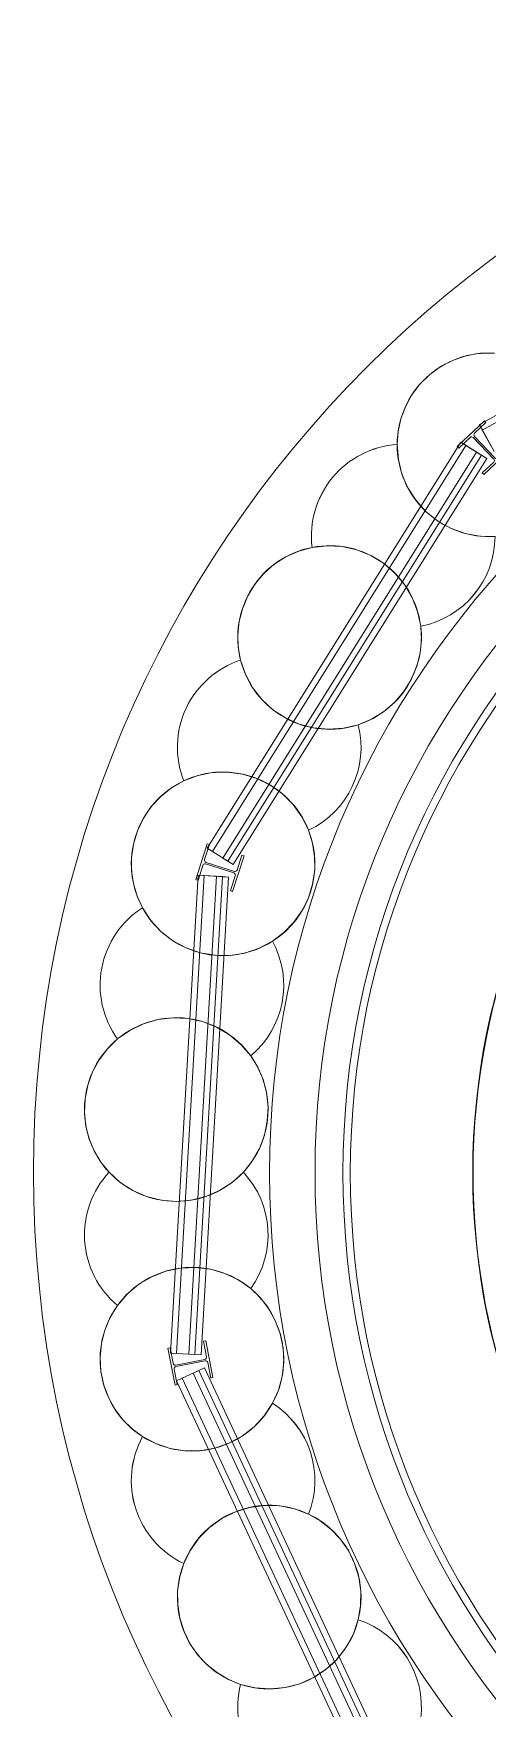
# Model space of a CAD drawing. Header units: metres. Extents: x 1753726 to 1755216, y 5920592 to 5921703.
# Drawn here: x 1754037.98 to 1754039.83, y 5920912.97 to 5920919.81 of the extents above; entities that cross this region are included whole.
import ezdxf

# ---------------------------------------------------------------- set-up
doc = ezdxf.new("R2010")
doc.units = ezdxf.units.M
for name, color, linetype, lineweight in [('A-FLOR-____-OTLN', 9, 'Continuous', 9), ('A-WALL-____-OTLN', 2, 'Continuous', 9), ('S-BEAM-____-OTLN', 7, 'Continuous', 9), ('S-FNDN-____-OTLN', 7, 'Continuous', 9)]:
    doc.layers.add(name, color=color, linetype=linetype, lineweight=lineweight)

# ---------------------------------------------------------------- blocks, each defined once
blk = doc.blocks.new('Arup_Beam_Steel I Section_UC_AU1 - 150UC30-4479572-X-ARUP-GL-HERNE_BAY_ALIGNMENT')
at = {"layer": 'S-BEAM-____-OTLN'}
for p, q in [((1754038.5351, 5920914.4453), (1754038.5259, 5920914.4434)), ((1754038.5259, 5920914.4434), (1754038.5351, 5920914.4453)), ((1754038.5259, 5920914.4434), (1754038.5552, 5920914.2933)), ((1754038.5552, 5920914.2933), (1754038.5259, 5920914.4434)), ((1754038.5475, 5920914.3821), (1754038.5351, 5920914.4453)), ((1754038.5351, 5920914.4453), (1754038.5475, 5920914.3821)), ((1754038.681, 5920914.4738), (1754038.6717, 5920914.472)), ((1754038.6717, 5920914.472), (1754038.681, 5920914.4738)), ((1754038.6717, 5920914.472), (1754038.6841, 5920914.4088)), ((1754038.6841, 5920914.4088), (1754038.6717, 5920914.472)), ((1754038.7103, 5920914.3236), (1754038.681, 5920914.4738)), ((1754038.681, 5920914.4738), (1754038.7103, 5920914.3236)), ((1754038.5645, 5920914.2951), (1754038.5521, 5920914.3582)), ((1754038.5521, 5920914.3582), (1754038.5645, 5920914.2951)), ((1754038.677, 5920914.3984), (1754038.5579, 5920914.3751)), ((1754038.5579, 5920914.3751), (1754038.677, 5920914.3984)), ((1754038.5592, 5920914.3686), (1754038.6783, 5920914.3919)), ((1754038.6783, 5920914.3919), (1754038.5592, 5920914.3686)), ((1754038.6887, 5920914.3849), (1754038.7011, 5920914.3218)), ((1754038.7011, 5920914.3218), (1754038.6887, 5920914.3849)), ((1754038.5552, 5920914.2933), (1754038.5645, 5920914.2951)), ((1754038.5645, 5920914.2951), (1754038.5552, 5920914.2933)), ((1754038.7011, 5920914.3218), (1754038.7103, 5920914.3236)), ((1754038.7103, 5920914.3236), (1754038.7011, 5920914.3218))]:
    blk.add_line(p, q, dxfattribs=at)
for centre, major_axis, start_param, end_param in [((1754038.5562, 5920914.3839), (-0.00851, 0.0026), 0.489197, 2.059993), ((1754038.5562, 5920914.3839), (-0.00851, 0.0026), 0.489197, 2.059993), ((1754038.5609, 5920914.3599), (-0.00882, 0.0012), 5.04071, 6.611507), ((1754038.5609, 5920914.3599), (-0.00882, 0.0012), 5.04071, 6.611507), ((1754038.6753, 5920914.4071), (-0.00851, 0.0026), 2.059993, 3.630789), ((1754038.6753, 5920914.4071), (-0.00851, 0.0026), 2.059993, 3.630789), ((1754038.68, 5920914.3832), (-0.00086, 0.00886), 4.808887, 6.379683), ((1754038.68, 5920914.3832), (-0.00086, 0.00886), 4.808887, 6.379683)]:
    blk.add_ellipse(centre, major_axis=major_axis, ratio=1, start_param=start_param, end_param=end_param, dxfattribs=at)
blk = doc.blocks.new('Arup_Beam_Steel I Section_UC_AU1 - 150UC30-4479573-X-ARUP-GL-HERNE_BAY_ALIGNMENT')
at = {"layer": 'S-BEAM-____-OTLN'}
for p, q in [((1754038.6867, 5920916.503), (1754038.6401, 5920916.3573)), ((1754038.6401, 5920916.3573), (1754038.6867, 5920916.503)), ((1754038.6761, 5920916.4389), (1754038.6956, 5920916.5002)), ((1754038.6956, 5920916.5002), (1754038.6761, 5920916.4389)), ((1754038.6956, 5920916.5002), (1754038.6867, 5920916.503)), ((1754038.6867, 5920916.503), (1754038.6956, 5920916.5002)), ((1754038.6491, 5920916.3544), (1754038.6686, 5920916.4157)), ((1754038.6686, 5920916.4157), (1754038.6491, 5920916.3544)), ((1754038.6798, 5920916.4215), (1754038.7955, 5920916.3845)), ((1754038.7955, 5920916.3845), (1754038.6798, 5920916.4215)), ((1754038.7975, 5920916.3908), (1754038.6818, 5920916.4277)), ((1754038.6818, 5920916.4277), (1754038.7975, 5920916.3908)), ((1754038.7906, 5920916.3092), (1754038.8372, 5920916.455)), ((1754038.8372, 5920916.455), (1754038.7906, 5920916.3092)), ((1754038.8282, 5920916.4578), (1754038.8087, 5920916.3966)), ((1754038.8087, 5920916.3966), (1754038.8282, 5920916.4578)), ((1754038.8372, 5920916.455), (1754038.8282, 5920916.4578)), ((1754038.8282, 5920916.4578), (1754038.8372, 5920916.455)), ((1754038.6401, 5920916.3573), (1754038.6491, 5920916.3544)), ((1754038.6491, 5920916.3544), (1754038.6401, 5920916.3573)), ((1754038.8012, 5920916.3733), (1754038.7817, 5920916.3121)), ((1754038.7817, 5920916.3121), (1754038.8012, 5920916.3733)), ((1754038.7817, 5920916.3121), (1754038.7906, 5920916.3092)), ((1754038.7906, 5920916.3092), (1754038.7817, 5920916.3121))]:
    blk.add_line(p, q, dxfattribs=at)
for centre, major_axis, start_param, end_param in [((1754038.6771, 5920916.413), (-0.00271, 0.00848), 5.664958, 7.235754), ((1754038.6771, 5920916.413), (-0.00271, 0.00848), 5.664958, 7.235754), ((1754038.6845, 5920916.4362), (0.00137, 0.00879), 1.416217, 2.987013), ((1754038.6845, 5920916.4362), (0.00137, 0.00879), 1.416217, 2.987013), ((1754038.8002, 5920916.3993), (0.00137, 0.00879), 2.987013, 4.557809), ((1754038.8002, 5920916.3993), (0.00137, 0.00879), 2.987013, 4.557809), ((1754038.7928, 5920916.376), (-0.00609, 0.00649), 3.649922, 5.220718), ((1754038.7928, 5920916.376), (-0.00609, 0.00649), 3.649922, 5.220718)]:
    blk.add_ellipse(centre, major_axis=major_axis, ratio=1, start_param=start_param, end_param=end_param, dxfattribs=at)
blk = doc.blocks.new('Arup_Beam_Steel I Section_UC_AU1 - 150UC30-4479574-X-ARUP-GL-HERNE_BAY_ALIGNMENT')
at = {"layer": 'S-BEAM-____-OTLN'}
for p, q in [((1754039.8189, 5920918.231), (1754039.708, 5920918.1256)), ((1754039.708, 5920918.1256), (1754039.8189, 5920918.231)), ((1754039.7788, 5920918.1799), (1754039.8254, 5920918.2242)), ((1754039.8254, 5920918.2242), (1754039.7788, 5920918.1799)), ((1754039.8254, 5920918.2242), (1754039.8189, 5920918.231)), ((1754039.8189, 5920918.231), (1754039.8254, 5920918.2242)), ((1754039.708, 5920918.1256), (1754039.7144, 5920918.1188)), ((1754039.7144, 5920918.1188), (1754039.708, 5920918.1256)), ((1754039.7144, 5920918.1188), (1754039.7611, 5920918.1631)), ((1754039.7611, 5920918.1631), (1754039.7144, 5920918.1188)), ((1754039.7736, 5920918.1628), (1754039.8572, 5920918.0747)), ((1754039.8572, 5920918.0747), (1754039.7736, 5920918.1628)), ((1754039.862, 5920918.0793), (1754039.7784, 5920918.1673)), ((1754039.7784, 5920918.1673), (1754039.862, 5920918.0793)), ((1754039.8167, 5920918.0111), (1754039.9277, 5920918.1164)), ((1754039.9277, 5920918.1164), (1754039.8167, 5920918.0111)), ((1754039.9212, 5920918.1232), (1754039.8746, 5920918.0789)), ((1754039.8746, 5920918.0789), (1754039.9212, 5920918.1232)), ((1754039.9277, 5920918.1164), (1754039.9212, 5920918.1232)), ((1754039.9212, 5920918.1232), (1754039.9277, 5920918.1164)), ((1754039.8569, 5920918.0621), (1754039.8103, 5920918.0179)), ((1754039.8103, 5920918.0179), (1754039.8569, 5920918.0621)), ((1754039.8103, 5920918.0179), (1754039.8167, 5920918.0111)), ((1754039.8167, 5920918.0111), (1754039.8103, 5920918.0179))]:
    blk.add_line(p, q, dxfattribs=at)
for centre, start_param, end_param in [((1754039.7849, 5920918.1734), 1.165139, 2.735935), ((1754039.7849, 5920918.1734), 1.165139, 2.735935), ((1754039.7672, 5920918.1566), 5.877528, 7.448324), ((1754039.7672, 5920918.1566), 5.877528, 7.448324), ((1754039.8508, 5920918.0686), 4.306732, 5.877528), ((1754039.8508, 5920918.0686), 4.306732, 5.877528), ((1754039.8685, 5920918.0854), 2.735935, 4.306732), ((1754039.8685, 5920918.0854), 2.735935, 4.306732)]:
    blk.add_ellipse(centre, major_axis=(0.00351, 0.00818), ratio=1, start_param=start_param, end_param=end_param, dxfattribs=at)
blk = doc.blocks.new('308492-ARUP-STTW-MOD-0300_rvt-1-X-ARUP-GL-HERNE_BAY_ALIGNMENT')
at = {"layer": 'A-WALL-____-OTLN'}
for p, q in [((1754041.5169, 5920919.1679), (1754039.7983, 5920918.2152)), ((1754039.7983, 5920918.2152), (1754041.5169, 5920919.1679)), ((1754041.529, 5920919.146), (1754039.8104, 5920918.1933)), ((1754039.8589, 5920918.1059), (1754039.7983, 5920918.2152)), ((1754039.8104, 5920918.1933), (1754039.7983, 5920918.2152)), ((1754039.8104, 5920918.1933), (1754039.8467, 5920918.1277)), ((1754039.7225, 5920918.1432), (1754038.6865, 5920916.4853)), ((1754038.6865, 5920916.4853), (1754039.7225, 5920918.1432)), ((1754039.7437, 5920918.13), (1754038.7077, 5920916.4721)), ((1754039.7225, 5920918.1432), (1754039.8285, 5920918.077)), ((1754039.7225, 5920918.1432), (1754039.7437, 5920918.13)), ((1754039.7437, 5920918.13), (1754039.8073, 5920918.0902)), ((1754038.7501, 5920916.4456), (1754039.7861, 5920918.1035)), ((1754039.7861, 5920918.1035), (1754038.7501, 5920916.4456)), ((1754038.7713, 5920916.4323), (1754039.8073, 5920918.0902)), ((1754038.7925, 5920916.4191), (1754039.8285, 5920918.077)), ((1754039.8285, 5920918.077), (1754038.7925, 5920916.4191)), ((1754038.7925, 5920916.4191), (1754039.8285, 5920918.077)), ((1754039.8285, 5920918.077), (1754038.7925, 5920916.4191)), ((1754039.7861, 5920918.1035), (1754039.8285, 5920918.077)), ((1754039.7861, 5920918.1035), (1754039.8285, 5920918.077)), ((1754039.8073, 5920918.0902), (1754039.8285, 5920918.077)), ((1754038.7925, 5920916.4191), (1754038.6865, 5920916.4853)), ((1754038.7077, 5920916.4721), (1754038.6865, 5920916.4853)), ((1754038.7077, 5920916.4721), (1754038.7713, 5920916.4323)), ((1754038.7925, 5920916.4191), (1754038.7501, 5920916.4456)), ((1754038.7501, 5920916.4456), (1754038.7925, 5920916.4191)), ((1754038.7925, 5920916.4191), (1754038.7713, 5920916.4323)), ((1754038.6494, 5920916.3752), (1754038.5367, 5920914.4235)), ((1754038.5367, 5920914.4235), (1754038.6494, 5920916.3752)), ((1754038.6743, 5920916.3738), (1754038.5616, 5920914.422)), ((1754038.6115, 5920914.4192), (1754038.7243, 5920916.3709)), ((1754038.7243, 5920916.3709), (1754038.6115, 5920914.4192)), ((1754038.6365, 5920914.4177), (1754038.7492, 5920916.3695)), ((1754038.6494, 5920916.3752), (1754038.7742, 5920916.368)), ((1754038.6494, 5920916.3752), (1754038.6743, 5920916.3738)), ((1754038.6615, 5920914.4163), (1754038.7742, 5920916.368)), ((1754038.7742, 5920916.368), (1754038.6615, 5920914.4163)), ((1754038.6615, 5920914.4163), (1754038.7742, 5920916.368)), ((1754038.7742, 5920916.368), (1754038.6615, 5920914.4163)), ((1754038.6743, 5920916.3738), (1754038.7492, 5920916.3695)), ((1754038.7243, 5920916.3709), (1754038.7742, 5920916.368)), ((1754038.7243, 5920916.3709), (1754038.7742, 5920916.368)), ((1754038.7492, 5920916.3695), (1754038.7742, 5920916.368)), ((1754038.6615, 5920914.4163), (1754038.5367, 5920914.4235)), ((1754038.5616, 5920914.422), (1754038.5367, 5920914.4235)), ((1754038.5616, 5920914.422), (1754038.6365, 5920914.4177)), ((1754038.6615, 5920914.4163), (1754038.6115, 5920914.4192)), ((1754038.6115, 5920914.4192), (1754038.6615, 5920914.4163)), ((1754038.6615, 5920914.4163), (1754038.6365, 5920914.4177)), ((1754038.5617, 5920914.3107), (1754038.675, 5920914.3636)), ((1754038.5844, 5920914.3213), (1754038.6523, 5920914.353)), ((1754038.6297, 5920914.3425), (1754038.675, 5920914.3636)), ((1754038.6297, 5920914.3425), (1754038.675, 5920914.3636)), ((1754038.6523, 5920914.353), (1754038.675, 5920914.3636)), ((1754039.481, 5920912.5768), (1754038.6523, 5920914.353)), ((1754039.5037, 5920912.5874), (1754038.675, 5920914.3636)), ((1754038.675, 5920914.3636), (1754039.5037, 5920912.5874)), ((1754039.5037, 5920912.5874), (1754038.675, 5920914.3636)), ((1754038.675, 5920914.3636), (1754039.5037, 5920912.5874)), ((1754038.5617, 5920914.3107), (1754038.5844, 5920914.3213)), ((1754038.5617, 5920914.3107), (1754039.3904, 5920912.5345)), ((1754039.3904, 5920912.5345), (1754038.5617, 5920914.3107)), ((1754038.5844, 5920914.3213), (1754039.413, 5920912.5451)), ((1754039.4583, 5920912.5662), (1754038.6297, 5920914.3425)), ((1754038.6297, 5920914.3425), (1754039.4583, 5920912.5662))]:
    blk.add_line(p, q, dxfattribs=at)
at = {"layer": 'S-BEAM-____-OTLN'}
for radius, start, end in [(3.68, 0, 180), (3.68, 0, 180), (3.68, 0, 180), (3.68, 0, 180), (3.38, 0, 180), (3.38, 0, 180), (3.38, 0, 180), (3.38, 0, 180), (3.68, 180, 0), (3.68, 180, 0), (3.68, 180, 0), (3.68, 180, 0), (3.38, 180, 0), (3.38, 180, 0), (3.38, 180, 0), (3.38, 180, 0)]:
    blk.add_arc((1754042.6212, 5920915.1598), radius, start, end, dxfattribs=at)
at = {"layer": 'S-FNDN-____-OTLN', "flags": 128}
for points in [[(1754039.5217, 5920918.3351), (1754039.5558, 5920918.3805), (1754039.5964, 5920918.4202), (1754039.6426, 5920918.4534), (1754039.6932, 5920918.4792), (1754039.7472, 5920918.497), (1754039.8032, 5920918.5065), (1754039.86, 5920918.5074)], [(1754039.86, 5920918.5074), (1754039.8032, 5920918.5065), (1754039.7472, 5920918.497), (1754039.6932, 5920918.4792), (1754039.6426, 5920918.4534), (1754039.5964, 5920918.4202), (1754039.5558, 5920918.3805), (1754039.5217, 5920918.3351)], [(1754039.4626, 5920918.1343), (1754039.4665, 5920918.1871), (1754039.4778, 5920918.2388), (1754039.4963, 5920918.2885), (1754039.5217, 5920918.3351)], [(1754039.5217, 5920918.3351), (1754039.4963, 5920918.2885), (1754039.4778, 5920918.2388), (1754039.4665, 5920918.1871), (1754039.4626, 5920918.1343)], [(1754039.8623, 5920917.7589), (1754039.8009, 5920917.7599), (1754039.7405, 5920917.7709), (1754039.6827, 5920917.7916), (1754039.629, 5920917.8215), (1754039.5809, 5920917.8597), (1754039.5397, 5920917.9053), (1754039.5065, 5920917.957), (1754039.4822, 5920918.0134), (1754039.4675, 5920918.073), (1754039.4626, 5920918.1343)], [(1754039.4626, 5920918.1343), (1754039.4675, 5920918.073), (1754039.4822, 5920918.0134), (1754039.5065, 5920917.957), (1754039.5397, 5920917.9053), (1754039.5809, 5920917.8597), (1754039.629, 5920917.8215), (1754039.6827, 5920917.7916), (1754039.7405, 5920917.7709), (1754039.8009, 5920917.7599), (1754039.8623, 5920917.7589)], [(1754038.8302, 5920917.4631), (1754038.852, 5920917.5156), (1754038.8815, 5920917.5642), (1754038.918, 5920917.6078), (1754038.9606, 5920917.6453), (1754039.0084, 5920917.676), (1754039.0603, 5920917.6992), (1754039.1151, 5920917.7142)], [(1754039.1151, 5920917.7142), (1754039.0603, 5920917.6992), (1754039.0084, 5920917.676), (1754038.9606, 5920917.6453), (1754038.918, 5920917.6078), (1754038.8815, 5920917.5642), (1754038.852, 5920917.5156), (1754038.8302, 5920917.4631)], [(1754039.1151, 5920917.7142), (1754039.1762, 5920917.7209), (1754039.2375, 5920917.7175), (1754039.2975, 5920917.7042), (1754039.3545, 5920917.6813), (1754039.4069, 5920917.6494), (1754039.4535, 5920917.6093), (1754039.4929, 5920917.5622), (1754039.5241, 5920917.5093), (1754039.5462, 5920917.452), (1754039.5587, 5920917.3919)], [(1754039.5587, 5920917.3919), (1754039.5462, 5920917.452), (1754039.5241, 5920917.5093), (1754039.4929, 5920917.5622), (1754039.4535, 5920917.6093), (1754039.4069, 5920917.6494), (1754039.3545, 5920917.6813), (1754039.2975, 5920917.7042), (1754039.2375, 5920917.7175), (1754039.1762, 5920917.7209), (1754039.1151, 5920917.7142)], [(1754038.823, 5920917.2539), (1754038.8136, 5920917.306), (1754038.8117, 5920917.359), (1754038.8173, 5920917.4117), (1754038.8302, 5920917.4631)], [(1754038.8302, 5920917.4631), (1754038.8173, 5920917.4117), (1754038.8117, 5920917.359), (1754038.8136, 5920917.306), (1754038.823, 5920917.2539)], [(1754039.5587, 5920917.3919), (1754039.5614, 5920917.337), (1754039.5561, 5920917.2823), (1754039.5428, 5920917.229)], [(1754039.5428, 5920917.229), (1754039.5561, 5920917.2823), (1754039.5614, 5920917.337), (1754039.5587, 5920917.3919)], [(1754039.3035, 5920916.9898), (1754039.2438, 5920916.9754), (1754039.1825, 5920916.9711), (1754039.1213, 5920916.9767), (1754039.0619, 5920916.9923), (1754039.0059, 5920917.0174), (1754038.9546, 5920917.0513), (1754038.9096, 5920917.0931), (1754038.8721, 5920917.1417), (1754038.8429, 5920917.1958), (1754038.823, 5920917.2539)], [(1754038.823, 5920917.2539), (1754038.8429, 5920917.1958), (1754038.8721, 5920917.1417), (1754038.9096, 5920917.0931), (1754038.9546, 5920917.0513), (1754039.0059, 5920917.0174), (1754039.0619, 5920916.9923), (1754039.1213, 5920916.9767), (1754039.1825, 5920916.9711), (1754039.2438, 5920916.9754), (1754039.3035, 5920916.9898)], [(1754039.5428, 5920917.229), (1754039.5202, 5920917.175), (1754039.4896, 5920917.1252), (1754039.4516, 5920917.0808), (1754039.4072, 5920917.0428), (1754039.3574, 5920917.0122), (1754039.3035, 5920916.9898)], [(1754039.3035, 5920916.9898), (1754039.3574, 5920917.0122), (1754039.4072, 5920917.0428), (1754039.4516, 5920917.0808), (1754039.4896, 5920917.1252), (1754039.5202, 5920917.175), (1754039.5428, 5920917.229)], [(1754038.3774, 5920916.4466), (1754038.3855, 5920916.5028), (1754038.4019, 5920916.5572), (1754038.4264, 5920916.6085), (1754038.4583, 5920916.6555), (1754038.497, 5920916.6971), (1754038.5415, 5920916.7324), (1754038.5909, 5920916.7606)], [(1754038.5909, 5920916.7606), (1754038.5415, 5920916.7324), (1754038.497, 5920916.6971), (1754038.4583, 5920916.6555), (1754038.4264, 5920916.6085), (1754038.4019, 5920916.5572), (1754038.3855, 5920916.5028), (1754038.3774, 5920916.4466)], [(1754038.5909, 5920916.7606), (1754038.6484, 5920916.7823), (1754038.7086, 5920916.7943), (1754038.77, 5920916.7963), (1754038.8309, 5920916.7883), (1754038.8897, 5920916.7704), (1754038.9447, 5920916.7432), (1754038.9946, 5920916.7074), (1754039.038, 5920916.6639), (1754039.0736, 5920916.6139), (1754039.1007, 5920916.5588)], [(1754039.1007, 5920916.5588), (1754039.0736, 5920916.6139), (1754039.038, 5920916.6639), (1754038.9946, 5920916.7074), (1754038.9447, 5920916.7432), (1754038.8897, 5920916.7704), (1754038.8309, 5920916.7883), (1754038.77, 5920916.7963), (1754038.7086, 5920916.7943), (1754038.6484, 5920916.7823), (1754038.5909, 5920916.7606)], [(1754039.1007, 5920916.5588), (1754039.1169, 5920916.5063), (1754039.1254, 5920916.452), (1754039.1258, 5920916.397)], [(1754039.1258, 5920916.397), (1754039.1254, 5920916.452), (1754039.1169, 5920916.5063), (1754039.1007, 5920916.5588)], [(1754038.4224, 5920916.2422), (1754038.4004, 5920916.2903), (1754038.3854, 5920916.3411), (1754038.3777, 5920916.3935), (1754038.3774, 5920916.4466)], [(1754038.3774, 5920916.4466), (1754038.3777, 5920916.3935), (1754038.3854, 5920916.3411), (1754038.4004, 5920916.2903), (1754038.4224, 5920916.2422)], [(1754039.1258, 5920916.397), (1754039.1174, 5920916.3391), (1754039.1001, 5920916.2833), (1754039.0743, 5920916.2308), (1754039.0407, 5920916.183), (1754039.0001, 5920916.141), (1754038.9535, 5920916.1058)], [(1754038.9535, 5920916.1058), (1754039.0001, 5920916.141), (1754039.0407, 5920916.183), (1754039.0743, 5920916.2308), (1754039.1001, 5920916.2833), (1754039.1174, 5920916.3391), (1754039.1258, 5920916.397)], [(1754038.9535, 5920916.1058), (1754038.8992, 5920916.0771), (1754038.841, 5920916.0576), (1754038.7803, 5920916.0479), (1754038.7189, 5920916.0482), (1754038.6583, 5920916.0586), (1754038.6003, 5920916.0787), (1754038.5463, 5920916.108), (1754038.4978, 5920916.1457), (1754038.4562, 5920916.1908), (1754038.4224, 5920916.2422)], [(1754038.4224, 5920916.2422), (1754038.4562, 5920916.1908), (1754038.4978, 5920916.1457), (1754038.5463, 5920916.108), (1754038.6003, 5920916.0787), (1754038.6583, 5920916.0586), (1754038.7189, 5920916.0482), (1754038.7803, 5920916.0479), (1754038.841, 5920916.0576), (1754038.8992, 5920916.0771), (1754038.9535, 5920916.1058)], [(1754038.3203, 5920915.7066), (1754038.3705, 5920915.7419), (1754038.4259, 5920915.7685), (1754038.4849, 5920915.7858), (1754038.5458, 5920915.7931), (1754038.6072, 5920915.7904), (1754038.6673, 5920915.7778), (1754038.7245, 5920915.7555), (1754038.7773, 5920915.7241), (1754038.8243, 5920915.6846), (1754038.8642, 5920915.6379)], [(1754038.8642, 5920915.6379), (1754038.8243, 5920915.6846), (1754038.7773, 5920915.7241), (1754038.7245, 5920915.7555), (1754038.6673, 5920915.7778), (1754038.6072, 5920915.7904), (1754038.5458, 5920915.7931), (1754038.4849, 5920915.7858), (1754038.4259, 5920915.7685), (1754038.3705, 5920915.7419), (1754038.3203, 5920915.7066)], [(1754038.1916, 5920915.3494), (1754038.1854, 5920915.4059), (1754038.1878, 5920915.4626), (1754038.1988, 5920915.5184), (1754038.218, 5920915.5718), (1754038.2451, 5920915.6218), (1754038.2795, 5920915.667), (1754038.3203, 5920915.7066)], [(1754038.3203, 5920915.7066), (1754038.2795, 5920915.667), (1754038.2451, 5920915.6218), (1754038.218, 5920915.5718), (1754038.1988, 5920915.5184), (1754038.1878, 5920915.4626), (1754038.1854, 5920915.4059), (1754038.1916, 5920915.3494)], [(1754038.8642, 5920915.6379), (1754038.893, 5920915.5911), (1754038.9147, 5920915.5406), (1754038.9288, 5920915.4875)], [(1754038.9288, 5920915.4875), (1754038.9147, 5920915.5406), (1754038.893, 5920915.5911), (1754038.8642, 5920915.6379)], [(1754038.9288, 5920915.4875), (1754038.935, 5920915.4293), (1754038.9322, 5920915.3709), (1754038.9203, 5920915.3137), (1754038.8996, 5920915.259), (1754038.8708, 5920915.2082), (1754038.8343, 5920915.1626)], [(1754038.8343, 5920915.1626), (1754038.8708, 5920915.2082), (1754038.8996, 5920915.259), (1754038.9203, 5920915.3137), (1754038.9322, 5920915.3709), (1754038.935, 5920915.4293), (1754038.9288, 5920915.4875)], [(1754038.286, 5920915.1626), (1754038.2527, 5920915.2037), (1754038.2255, 5920915.2492), (1754038.205, 5920915.2981), (1754038.1916, 5920915.3494)], [(1754038.1916, 5920915.3494), (1754038.205, 5920915.2981), (1754038.2255, 5920915.2492), (1754038.2527, 5920915.2037), (1754038.286, 5920915.1626)], [(1754038.8343, 5920915.1626), (1754038.7889, 5920915.1212), (1754038.7373, 5920915.0879), (1754038.681, 5920915.0634), (1754038.6214, 5920915.0484), (1754038.5602, 5920915.0434), (1754038.499, 5920915.0484), (1754038.4394, 5920915.0634), (1754038.3831, 5920915.0879), (1754038.3315, 5920915.1212), (1754038.286, 5920915.1626)], [(1754038.286, 5920915.1626), (1754038.3315, 5920915.1212), (1754038.3831, 5920915.0879), (1754038.4394, 5920915.0634), (1754038.499, 5920915.0484), (1754038.5602, 5920915.0434), (1754038.6214, 5920915.0484), (1754038.681, 5920915.0634), (1754038.7373, 5920915.0879), (1754038.7889, 5920915.1212), (1754038.8343, 5920915.1626)], [(1754038.3203, 5920914.6184), (1754038.3602, 5920914.6651), (1754038.4072, 5920914.7047), (1754038.46, 5920914.736), (1754038.5172, 5920914.7583), (1754038.5773, 5920914.771), (1754038.6387, 5920914.7737), (1754038.6997, 5920914.7663), (1754038.7586, 5920914.7491), (1754038.814, 5920914.7225), (1754038.8642, 5920914.6872)], [(1754038.8642, 5920914.6872), (1754038.814, 5920914.7225), (1754038.7586, 5920914.7491), (1754038.6997, 5920914.7663), (1754038.6387, 5920914.7737), (1754038.5773, 5920914.771), (1754038.5172, 5920914.7583), (1754038.46, 5920914.736), (1754038.4072, 5920914.7047), (1754038.3602, 5920914.6651), (1754038.3203, 5920914.6184)], [(1754038.8642, 5920914.6872), (1754038.9038, 5920914.649), (1754038.9373, 5920914.6055), (1754038.9642, 5920914.5575)], [(1754038.9642, 5920914.5575), (1754038.9373, 5920914.6055), (1754038.9038, 5920914.649), (1754038.8642, 5920914.6872)], [(1754038.2845, 5920914.2404), (1754038.2644, 5920914.2936), (1754038.2526, 5920914.3492), (1754038.2494, 5920914.4059), (1754038.2547, 5920914.4625), (1754038.2686, 5920914.5176), (1754038.2906, 5920914.57), (1754038.3203, 5920914.6184)], [(1754038.3203, 5920914.6184), (1754038.2906, 5920914.57), (1754038.2686, 5920914.5176), (1754038.2547, 5920914.4625), (1754038.2494, 5920914.4059), (1754038.2526, 5920914.3492), (1754038.2644, 5920914.2936), (1754038.2845, 5920914.2404)], [(1754038.9642, 5920914.5575), (1754038.9847, 5920914.5028), (1754038.9964, 5920914.4455), (1754038.9991, 5920914.3871), (1754038.9927, 5920914.329), (1754038.9774, 5920914.2726), (1754038.9535, 5920914.2193)], [(1754038.9535, 5920914.2193), (1754038.9774, 5920914.2726), (1754038.9927, 5920914.329), (1754038.9991, 5920914.3871), (1754038.9964, 5920914.4455), (1754038.9847, 5920914.5028), (1754038.9642, 5920914.5575)], [(1754038.4224, 5920914.083), (1754038.3799, 5920914.1146), (1754038.3423, 5920914.1519), (1754038.3102, 5920914.1941), (1754038.2845, 5920914.2404)], [(1754038.2845, 5920914.2404), (1754038.3102, 5920914.1941), (1754038.3423, 5920914.1519), (1754038.3799, 5920914.1146), (1754038.4224, 5920914.083)], [(1754038.9535, 5920914.2193), (1754038.9198, 5920914.168), (1754038.8781, 5920914.1229), (1754038.8296, 5920914.0851), (1754038.7756, 5920914.0558), (1754038.7176, 5920914.0357), (1754038.657, 5920914.0254), (1754038.5956, 5920914.0251), (1754038.535, 5920914.0348), (1754038.4767, 5920914.0542), (1754038.4224, 5920914.083)], [(1754038.4224, 5920914.083), (1754038.4767, 5920914.0542), (1754038.535, 5920914.0348), (1754038.5956, 5920914.0251), (1754038.657, 5920914.0254), (1754038.7176, 5920914.0357), (1754038.7756, 5920914.0558), (1754038.8296, 5920914.0851), (1754038.8781, 5920914.1229), (1754038.9198, 5920914.168), (1754038.9535, 5920914.2193)], [(1754038.5909, 5920913.5644), (1754038.6179, 5920913.6196), (1754038.6536, 5920913.6696), (1754038.697, 5920913.7131), (1754038.7469, 5920913.7489), (1754038.8019, 5920913.7762), (1754038.8607, 5920913.794), (1754038.9216, 5920913.802), (1754038.983, 5920913.8), (1754039.0432, 5920913.788), (1754039.1007, 5920913.7663)], [(1754039.1007, 5920913.7663), (1754039.0432, 5920913.788), (1754038.983, 5920913.8), (1754038.9216, 5920913.802), (1754038.8607, 5920913.794), (1754038.8019, 5920913.7762), (1754038.7469, 5920913.7489), (1754038.697, 5920913.7131), (1754038.6536, 5920913.6696), (1754038.6179, 5920913.6196), (1754038.5909, 5920913.5644)], [(1754039.1007, 5920913.7663), (1754039.1485, 5920913.7392), (1754039.1918, 5920913.7054), (1754039.2297, 5920913.6656)], [(1754039.2297, 5920913.6656), (1754039.1918, 5920913.7054), (1754039.1485, 5920913.7392), (1754039.1007, 5920913.7663)], [(1754039.2297, 5920913.6656), (1754039.2632, 5920913.6176), (1754039.2888, 5920913.5651), (1754039.306, 5920913.5092), (1754039.3142, 5920913.4514), (1754039.3134, 5920913.3929), (1754039.3035, 5920913.3354)], [(1754039.3035, 5920913.3354), (1754039.3134, 5920913.3929), (1754039.3142, 5920913.4514), (1754039.306, 5920913.5092), (1754039.2888, 5920913.5651), (1754039.2632, 5920913.6176), (1754039.2297, 5920913.6656)], [(1754038.6502, 5920913.1894), (1754038.6176, 5920913.2359), (1754038.5923, 5920913.2868), (1754038.5751, 5920913.341), (1754038.5662, 5920913.3971), (1754038.5659, 5920913.4539), (1754038.5742, 5920913.5101), (1754038.5909, 5920913.5644)], [(1754038.5909, 5920913.5644), (1754038.5742, 5920913.5101), (1754038.5659, 5920913.4539), (1754038.5662, 5920913.3971), (1754038.5751, 5920913.341), (1754038.5923, 5920913.2868), (1754038.6176, 5920913.2359), (1754038.6502, 5920913.1894)], [(1754039.3035, 5920913.3354), (1754039.2836, 5920913.2772), (1754039.2544, 5920913.2232), (1754039.2169, 5920913.1746), (1754039.1719, 5920913.1328), (1754039.1206, 5920913.0989), (1754039.0646, 5920913.0738), (1754039.0052, 5920913.0582), (1754038.944, 5920913.0525), (1754038.8827, 5920913.0569), (1754038.823, 5920913.0712)], [(1754038.823, 5920913.0712), (1754038.8827, 5920913.0569), (1754038.944, 5920913.0525), (1754039.0052, 5920913.0582), (1754039.0646, 5920913.0738), (1754039.1206, 5920913.0989), (1754039.1719, 5920913.1328), (1754039.2169, 5920913.1746), (1754039.2544, 5920913.2232), (1754039.2836, 5920913.2772), (1754039.3035, 5920913.3354)], [(1754038.823, 5920913.0712), (1754038.7739, 5920913.0912), (1754038.7282, 5920913.118), (1754038.6867, 5920913.1509), (1754038.6502, 5920913.1894)], [(1754038.6502, 5920913.1894), (1754038.6867, 5920913.1509), (1754038.7282, 5920913.118), (1754038.7739, 5920913.0912), (1754038.823, 5920913.0712)]]:
    blk.add_lwpolyline(points, dxfattribs=at)
at = {"layer": 'S-FNDN-____-OTLN'}
for centre, radius, start, end in [((1754042.6271, 5920915.1625), 4.65, 0, 180), ((1754042.6271, 5920915.1625), 4.65, 0, 180), ((1754042.6271, 5920915.1625), 3.5, 0, 180), ((1754042.6271, 5920915.1625), 3.5, 0, 180), ((1754039.8376, 5920918.1331), 0.375, 86.57451, 179.82549), ((1754039.8376, 5920918.1331), 0.375, 86.57451, 179.82549), ((1754039.4873, 5920917.76), 0.375, 93.77451, 187.02549), ((1754039.4873, 5920917.76), 0.375, 93.77451, 187.02549), ((1754039.8376, 5920918.1331), 0.375, 179.82549, 273.77451), ((1754039.1865, 5920917.346), 0.375, 100.97451, 194.22549), ((1754039.1865, 5920917.346), 0.375, 100.97451, 194.22549), ((1754039.1865, 5920917.346), 0.375, 7.02549, 100.97451), ((1754039.1865, 5920917.346), 0.375, 7.02549, 100.97451), ((1754039.4873, 5920917.76), 0.375, 280.97451, 359.82549), ((1754039.4873, 5920917.76), 0.375, 280.97451, 359.82549), ((1754039.1865, 5920917.346), 0.375, 288.17451, 7.02549), ((1754038.94, 5920916.8976), 0.375, 108.17451, 201.42549), ((1754038.94, 5920916.8976), 0.375, 108.17451, 201.42549), ((1754039.1865, 5920917.346), 0.375, 194.22549, 288.17451), ((1754039.1865, 5920917.346), 0.375, 194.22549, 288.17451), ((1754038.94, 5920916.8976), 0.375, 295.37451, 14.22549), ((1754038.94, 5920916.8976), 0.375, 295.37451, 14.22549), ((1754038.7516, 5920916.4218), 0.375, 115.37451, 208.62549), ((1754038.7516, 5920916.4218), 0.375, 115.37451, 208.62549), ((1754038.7516, 5920916.4218), 0.375, 21.42549, 115.37451), ((1754038.7516, 5920916.4218), 0.375, 302.57451, 21.42549), ((1754038.7516, 5920916.4218), 0.375, 302.57451, 21.42549), ((1754038.6243, 5920915.9261), 0.375, 122.57451, 215.82549), ((1754038.6243, 5920915.9261), 0.375, 122.57451, 215.82549), ((1754038.7516, 5920916.4218), 0.375, 208.62549, 302.57451), ((1754038.7516, 5920916.4218), 0.375, 208.62549, 302.57451), ((1754038.6243, 5920915.9261), 0.375, 309.77451, 28.62549), ((1754038.6243, 5920915.9261), 0.375, 309.77451, 28.62549), ((1754038.6243, 5920915.9261), 0.375, 309.77451, 28.62549), ((1754038.6243, 5920915.9261), 0.375, 309.77451, 28.62549), ((1754038.5602, 5920915.4184), 0.375, 35.82549, 129.77451), ((1754038.5602, 5920915.4184), 0.375, 129.77451, 223.02549), ((1754038.5602, 5920915.4184), 0.375, 316.97451, 35.82549), ((1754038.5602, 5920915.4184), 0.375, 316.97451, 35.82549), ((1754042.6271, 5920915.1625), 4.65, 180, 0), ((1754042.6271, 5920915.1625), 4.65, 180, 0), ((1754038.5602, 5920914.9067), 0.375, 136.97451, 230.22549), ((1754038.5602, 5920914.9067), 0.375, 136.97451, 230.22549), ((1754038.5602, 5920914.9067), 0.375, 136.97451, 230.22549), ((1754038.5602, 5920914.9067), 0.375, 136.97451, 230.22549), ((1754038.5602, 5920915.4184), 0.375, 223.02549, 316.97451), ((1754038.5602, 5920915.4184), 0.375, 223.02549, 316.97451), ((1754038.5602, 5920914.9067), 0.375, 324.17451, 43.02549), ((1754038.5602, 5920914.9067), 0.375, 324.17451, 43.02549), ((1754042.6271, 5920915.1625), 3.5, 180, 0), ((1754042.6271, 5920915.1625), 3.5, 180, 0), ((1754038.6243, 5920914.399), 0.375, 50.22549, 144.17451), ((1754038.6243, 5920914.399), 0.375, 144.17451, 237.42549), ((1754038.6243, 5920914.399), 0.375, 144.17451, 237.42549), ((1754038.94, 5920913.4275), 0.375, 251.82549, 345.77451), ((1754039.1865, 5920912.979), 0.375, 352.97451, 71.82549), ((1754039.1865, 5920912.979), 0.375, 352.97451, 71.82549), ((1754039.1865, 5920912.979), 0.375, 165.77451, 259.02549), ((1754039.1865, 5920912.979), 0.375, 165.77451, 259.02549)]:
    blk.add_arc(centre, radius, start, end, dxfattribs=at)
for centre, major_axis, start_param, end_param in [((1754039.4873, 5920917.76), (-0.1548, 0.3415), 5.923425, 7.550962), ((1754039.4873, 5920917.76), (-0.1548, 0.3415), 5.923425, 7.550962), ((1754039.8376, 5920918.1331), (0.0881, 0.3645), 1.805021, 3.444741), ((1754039.4873, 5920917.76), (0.3584, 0.1102), 4.605714, 5.981923), ((1754039.4873, 5920917.76), (0.3584, 0.1102), 4.605714, 5.981923), ((1754039.1865, 5920917.346), (0.2122, 0.3092), 4.060398, 5.436607), ((1754038.94, 5920916.8976), (-0.3098, 0.2113), 5.62802, 7.255556), ((1754038.94, 5920916.8976), (-0.3098, 0.2113), 5.62802, 7.255556), ((1754038.94, 5920916.8976), (0.2005, 0.3169), 4.148425, 5.524634), ((1754038.94, 5920916.8976), (0.2005, 0.3169), 4.148425, 5.524634), ((1754038.7516, 5920916.4218), (0.1, 0.3614), 5.356297, 6.996017), ((1754038.6243, 5920915.9261), (0.375, 0), 2.139329, 3.766865), ((1754038.6243, 5920915.9261), (0.375, 0), 2.139329, 3.766865), ((1754038.5602, 5920915.4184), (0.375, 0), 0.625273, 2.264993), ((1754038.5602, 5920915.4184), (0.1027, 0.3607), 0.971621, 2.599158), ((1754038.5602, 5920914.9067), (0.375, 0), 5.657913, 7.034122), ((1754038.5602, 5920914.9067), (0.375, 0), 5.657913, 7.034122), ((1754038.6243, 5920914.399), (-0.3081, 0.2138), 4.62483, 6.26455), ((1754038.6243, 5920914.399), (-0.1027, 0.3607), 3.935355, 5.311564), ((1754038.6243, 5920914.399), (-0.2604, 0.2699), 3.445362, 4.821572), ((1754038.6243, 5920914.399), (0, 0.375), 2.57306, 4.21278), ((1754038.6243, 5920914.399), (-0.2766, 0.2532), 1.743465, 3.383185), ((1754038.7516, 5920913.9033), (-0.3478, 0.1401), 3.150611, 4.526821), ((1754038.7516, 5920913.9033), (-0.3626, 0.0957), 3.025569, 4.401778), ((1754038.7516, 5920913.9033), (-0.3478, 0.1401), 3.150611, 4.526821), ((1754038.7516, 5920913.9033), (-0.3626, 0.0957), 3.025569, 4.401778), ((1754038.7516, 5920913.9033), (0.1992, 0.3177), 1.631117, 3.258653), ((1754038.7516, 5920913.9033), (0.1901, 0.3233), 1.602746, 3.230283), ((1754038.7516, 5920913.9033), (0.1901, 0.3233), 1.602746, 3.230283), ((1754038.7516, 5920913.9033), (0.1992, 0.3177), 1.631117, 3.258653), ((1754038.94, 5920913.4275), (0.3545, 0.1223), 0.795788, 2.435507), ((1754038.94, 5920913.4275), (0.3578, 0.1124), 0.823503, 2.463223), ((1754038.94, 5920913.4275), (-0.2005, 0.3169), 3.900144, 5.276353), ((1754038.94, 5920913.4275), (-0.3153, 0.203), 3.46548, 4.841689), ((1754038.94, 5920913.4275), (0.3098, 0.2113), 2.169222, 3.796758), ((1754038.94, 5920913.4275), (0.3037, 0.22), 2.140852, 3.768388), ((1754038.94, 5920913.4275), (-0.0736, 0.3677), 2.626778, 4.266498), ((1754039.1865, 5920912.979), (0.2485, 0.2809), 5.313989, 6.690198), ((1754039.1865, 5920912.979), (0.2485, 0.2809), 5.313989, 6.690198), ((1754039.1865, 5920912.979), (-0.3358, 0.167), 0.21323, 1.840766), ((1754039.1865, 5920912.979), (-0.3358, 0.167), 0.21323, 1.840766)]:
    blk.add_ellipse(centre, major_axis=major_axis, ratio=1, start_param=start_param, end_param=end_param, dxfattribs=at)
at = {"layer": 'S-BEAM-____-OTLN'}
for name in ['Arup_Beam_Steel I Section_UC_AU1 - 150UC30-4479574-X-ARUP-GL-HERNE_BAY_ALIGNMENT', 'Arup_Beam_Steel I Section_UC_AU1 - 150UC30-4479573-X-ARUP-GL-HERNE_BAY_ALIGNMENT', 'Arup_Beam_Steel I Section_UC_AU1 - 150UC30-4479572-X-ARUP-GL-HERNE_BAY_ALIGNMENT']:
    blk.add_blockref(name, (0, 0), dxfattribs=at)
blk = doc.blocks.new('Bell Out - Insitu4 - Bell Out - Insitu-4295416-X-ARUP-GL-HERNE_BAY_ALIGNMENT')
at = {"layer": 'A-WALL-____-OTLN'}
for p, q in [((-392.2715, -199.1104), (-392.3668, -198.5169)), ((-392.663, -198.5645), (-392.5677, -199.1579)), ((-390.3435, -199.0783), (-390.9738, -199.3822)), ((-389.8448, -201.7243), (-389.2144, -201.4204)), ((-393.6055, -202.9893), (-393.7027, -203.6822)), ((-391.1278, -204.0427), (-391.0306, -203.3496))]:
    blk.add_line(p, q, dxfattribs=at)
for radius, start, end in [(2.85, 0, 180), (2.85, 0, 180), (2.8487, 40.8, 220.8), (2.62, 40.8, 220.8), (2.25, 0, 180), (2.25, 0, 180), (2.25, 40.8, 220.8), (2.25, 40.8, 220.8), (2.8487, 220.8, 40.8), (2.62, 220.8, 40.8), (2.25, 220.8, 40.8), (2.25, 220.8, 40.8), (2.85, 180, 0), (2.85, 180, 0), (2.25, 180, 0), (2.25, 180, 0)]:
    blk.add_arc((-392.0635, -201.3507), radius, start, end, dxfattribs=at)
for points, knots in [([(-392.5156, -198.5368), (-392.5243, -198.5382), (-392.5371, -198.5403), (-392.5539, -198.5432), (-392.5703, -198.5461), (-392.5899, -198.5497), (-392.6062, -198.5529), (-392.6166, -198.5549), (-392.6242, -198.5564), (-392.6329, -198.5582), (-392.6405, -198.5597), (-392.6457, -198.5608), (-392.6493, -198.5616), (-392.6525, -198.5623), (-392.6562, -198.563), (-392.6613, -198.5641), (-392.663, -198.5645), (-392.663, -198.5645)], [0, 0, 0, 0, 0.111111, 0.166667, 0.222222, 0.333333, 0.444444, 0.479167, 0.513889, 0.583333, 0.652778, 0.6875, 0.722222, 0.756944, 0.791667, 0.861111, 1, 1, 1, 1]), ([(-392.663, -198.5645), (-392.663, -198.5645), (-392.6619, -198.5643), (-392.6582, -198.5635), (-392.6531, -198.5624), (-392.6458, -198.5608), (-392.6366, -198.5589), (-392.6298, -198.5575), (-392.6234, -198.5563), (-392.6158, -198.5547), (-392.6057, -198.5528), (-392.5946, -198.5506), (-392.5853, -198.5489), (-392.5781, -198.5476), (-392.5707, -198.5462), (-392.5606, -198.5444), (-392.5424, -198.5412), (-392.5264, -198.5386), (-392.5156, -198.5368)], [0, 0, 0, 0, 0.111111, 0.166667, 0.222222, 0.333333, 0.388889, 0.444444, 0.479167, 0.513889, 0.583333, 0.652778, 0.6875, 0.722222, 0.756944, 0.791667, 0.861111, 1, 1, 1, 1]), ([(-392.5156, -198.5368), (-392.5069, -198.5354), (-392.494, -198.5334), (-392.4771, -198.5309), (-392.4606, -198.5285), (-392.441, -198.5258), (-392.4245, -198.5237), (-392.414, -198.5224), (-392.4063, -198.5214), (-392.3975, -198.5204), (-392.3898, -198.5195), (-392.3844, -198.5188), (-392.3808, -198.5184), (-392.3775, -198.5181), (-392.3738, -198.5177), (-392.3686, -198.5171), (-392.3668, -198.5169), (-392.3668, -198.5169)], [0, 0, 0, 0, 0.111111, 0.166667, 0.222222, 0.333333, 0.444444, 0.479167, 0.513889, 0.583333, 0.652778, 0.6875, 0.722222, 0.756944, 0.791667, 0.861111, 1, 1, 1, 1]), ([(-392.3668, -198.5169), (-392.3668, -198.5169), (-392.368, -198.517), (-392.3717, -198.5174), (-392.377, -198.518), (-392.3862, -198.519), (-392.3977, -198.5204), (-392.4071, -198.5215), (-392.4147, -198.5224), (-392.4249, -198.5237), (-392.4362, -198.5252), (-392.4455, -198.5264), (-392.4528, -198.5274), (-392.4603, -198.5285), (-392.4704, -198.5299), (-392.4887, -198.5326), (-392.5047, -198.5351), (-392.5156, -198.5368)], [0, 0, 0, 0, 0.111111, 0.166667, 0.222222, 0.333333, 0.444444, 0.479167, 0.513889, 0.583333, 0.652778, 0.6875, 0.722222, 0.756944, 0.791667, 0.861111, 1, 1, 1, 1]), ([(-392.4204, -199.1292), (-392.4117, -199.1278), (-392.3989, -199.1258), (-392.382, -199.1234), (-392.3655, -199.1211), (-392.3458, -199.1185), (-392.3293, -199.1165), (-392.3188, -199.1152), (-392.311, -199.1144), (-392.3022, -199.1134), (-392.2945, -199.1126), (-392.2891, -199.1121), (-392.2855, -199.1117), (-392.2822, -199.1114), (-392.2785, -199.111), (-392.2733, -199.1105), (-392.2715, -199.1104), (-392.2715, -199.1104)], [0, 0, 0, 0, 0.111111, 0.166667, 0.222222, 0.333333, 0.444444, 0.479167, 0.513889, 0.583333, 0.652778, 0.6875, 0.722222, 0.756944, 0.791667, 0.861111, 1, 1, 1, 1]), ([(-392.2715, -199.1104), (-392.2715, -199.1104), (-392.2727, -199.1105), (-392.2764, -199.1108), (-392.2817, -199.1113), (-392.2909, -199.1122), (-392.3025, -199.1134), (-392.3118, -199.1145), (-392.3195, -199.1153), (-392.3298, -199.1165), (-392.341, -199.1179), (-392.3504, -199.1191), (-392.3577, -199.12), (-392.3651, -199.121), (-392.3752, -199.1224), (-392.3936, -199.125), (-392.4095, -199.1275), (-392.4204, -199.1292)], [0, 0, 0, 0, 0.111111, 0.166667, 0.222222, 0.333333, 0.444444, 0.479167, 0.513889, 0.583333, 0.652778, 0.6875, 0.722222, 0.756944, 0.791667, 0.861111, 1, 1, 1, 1]), ([(-389.4963, -200.1131), (-389.5145, -200.0754), (-389.5525, -200.0008), (-389.6138, -199.8926), (-389.6785, -199.789), (-389.7681, -199.6584), (-389.8835, -199.5108), (-390.019, -199.3623), (-390.1424, -199.2437), (-390.2448, -199.1555), (-390.3047, -199.1081), (-390.3331, -199.0862), (-390.3421, -199.0794), (-390.3435, -199.0783), (-390.3435, -199.0783)], [0, 0, 0, 0, 0.030303, 0.0606061, 0.0909091, 0.1212121, 0.1818182, 0.2424242, 0.3030303, 0.3636364, 0.4242424, 0.4545455, 0.4848485, 0.4999993, 0.4999993, 0.4999993, 0.4999993]), ([(-390.3435, -199.0783), (-390.3435, -199.0783), (-390.3421, -199.0794), (-390.3331, -199.0862), (-390.3118, -199.1026), (-390.2704, -199.1352), (-390.1969, -199.1957), (-390.078, -199.3035), (-389.9354, -199.4504), (-389.8053, -199.6083), (-389.7034, -199.7513), (-389.6295, -199.866), (-389.5714, -199.9668), (-389.5275, -200.0498), (-389.5065, -200.0919), (-389.4963, -200.1131)], [0.5, 0.5, 0.5, 0.5, 0.5151515, 0.5454545, 0.5757576, 0.6060606, 0.6666667, 0.7272727, 0.7954545, 0.8636364, 0.8977273, 0.9318182, 0.9659091, 0.9829545, 1, 1, 1, 1]), ([(-392.5677, -199.1579), (-392.5677, -199.1579), (-392.5666, -199.1577), (-392.5629, -199.1568), (-392.5578, -199.1557), (-392.5487, -199.1537), (-392.5374, -199.1512), (-392.5282, -199.1492), (-392.5206, -199.1476), (-392.5105, -199.1456), (-392.4994, -199.1433), (-392.4901, -199.1415), (-392.4829, -199.1402), (-392.4755, -199.1388), (-392.4655, -199.1369), (-392.4473, -199.1336), (-392.4313, -199.131), (-392.4204, -199.1292)], [0, 0, 0, 0, 0.111111, 0.166667, 0.222222, 0.333333, 0.444444, 0.479167, 0.513889, 0.583333, 0.652778, 0.6875, 0.722222, 0.756944, 0.791667, 0.861111, 1, 1, 1, 1]), ([(-392.4204, -199.1292), (-392.4291, -199.1306), (-392.4419, -199.1327), (-392.4587, -199.1357), (-392.4751, -199.1387), (-392.4946, -199.1424), (-392.5109, -199.1456), (-392.5213, -199.1478), (-392.529, -199.1494), (-392.5376, -199.1512), (-392.5452, -199.1529), (-392.5505, -199.154), (-392.5541, -199.1548), (-392.5572, -199.1556), (-392.5609, -199.1564), (-392.566, -199.1575), (-392.5677, -199.1579), (-392.5677, -199.1579)], [0, 0, 0, 0, 0.111111, 0.166667, 0.222222, 0.333333, 0.444444, 0.479167, 0.513889, 0.583333, 0.652778, 0.6875, 0.722222, 0.756944, 0.791667, 0.861111, 1, 1, 1, 1]), ([(-390.0368, -200.3737), (-390.0549, -200.3361), (-390.0931, -200.2621), (-390.156, -200.1554), (-390.2234, -200.0542), (-390.3177, -199.9276), (-390.4412, -199.7868), (-390.589, -199.6477), (-390.7272, -199.5382), (-390.8261, -199.4708), (-390.8898, -199.4309), (-390.9285, -199.4079), (-390.9564, -199.3919), (-390.9723, -199.383), (-390.9756, -199.3813), (-390.9659, -199.3866), (-390.9438, -199.399), (-390.8993, -199.425), (-390.8186, -199.475), (-390.6862, -199.5684), (-390.5537, -199.6792), (-390.4365, -199.7949), (-390.3486, -199.8921), (-390.2626, -199.9995), (-390.1805, -200.1164), (-390.1169, -200.2206), (-390.0697, -200.3072), (-390.0475, -200.3514), (-390.0368, -200.3737)], [0, 0, 0, 0, 0.029851, 0.059701, 0.089552, 0.119403, 0.179104, 0.238806, 0.298507, 0.358209, 0.38806, 0.41791, 0.447761, 0.477612, 0.507463, 0.537313, 0.567164, 0.597015, 0.656716, 0.716418, 0.787313, 0.822761, 0.858209, 0.893657, 0.929104, 0.964552, 0.982276, 1, 1, 1, 1]), ([(-389.2135, -201.3507), (-389.2135, -201.3438), (-389.2136, -201.329), (-389.214, -201.2957), (-389.2157, -201.2281), (-389.2224, -201.1069), (-389.2426, -200.9297), (-389.2758, -200.7488), (-389.3189, -200.5775), (-389.3669, -200.4235), (-389.4159, -200.2934), (-389.4602, -200.1899), (-389.484, -200.1386), (-389.4963, -200.1131)], [0, 0, 0, 0, 0.037037, 0.074074, 0.148148, 0.296296, 0.444444, 0.592593, 0.694444, 0.796296, 0.898148, 0.949074, 1, 1, 1, 1]), ([(-389.4963, -200.1131), (-389.4784, -200.1502), (-389.4443, -200.225), (-389.3985, -200.3384), (-389.3582, -200.4516), (-389.3122, -200.6006), (-389.2686, -200.7802), (-389.2396, -200.9561), (-389.2244, -201.0939), (-389.2171, -201.1988), (-389.2144, -201.2718), (-389.2136, -201.3204), (-389.2135, -201.3412), (-389.2135, -201.3507)], [0, 0, 0, 0, 0.074074, 0.148148, 0.222222, 0.296296, 0.444444, 0.592593, 0.694444, 0.796296, 0.898148, 0.949074, 1, 1, 1, 1]), ([(-389.8135, -201.3507), (-389.8135, -201.3214), (-389.8147, -201.2604), (-389.8227, -201.1293), (-389.8455, -200.9511), (-389.8942, -200.741), (-389.9498, -200.5753), (-389.997, -200.4593), (-390.0231, -200.402), (-390.0368, -200.3737)], [0, 0, 0, 0, 0.111111, 0.222222, 0.444444, 0.666667, 0.833333, 0.916667, 1, 1, 1, 1]), ([(-390.0368, -200.3737), (-390.0276, -200.3926), (-390.01, -200.4306), (-389.9768, -200.5075), (-389.9397, -200.6046), (-389.9023, -200.7212), (-389.872, -200.8365), (-389.8487, -200.9492), (-389.829, -201.0762), (-389.8185, -201.1876), (-389.8142, -201.2834), (-389.8135, -201.3288), (-389.8135, -201.3507)], [0, 0, 0, 0, 0.055556, 0.111111, 0.222222, 0.333333, 0.444444, 0.555556, 0.666667, 0.833333, 0.916667, 1, 1, 1, 1]), ([(-389.8135, -201.3507), (-389.8135, -201.3787), (-389.8146, -201.4322), (-389.8198, -201.529), (-389.828, -201.6088), (-389.8358, -201.6675), (-389.8408, -201.6999), (-389.844, -201.7198), (-389.8448, -201.7243), (-389.8448, -201.7243)], [0, 0, 0, 0, 0.0625, 0.125, 0.25, 0.3125, 0.375, 0.4375, 0.5, 0.5, 0.5, 0.5]), ([(-389.8448, -201.7243), (-389.8448, -201.7243), (-389.844, -201.7198), (-389.8408, -201.6999), (-389.8358, -201.6675), (-389.828, -201.6088), (-389.8198, -201.529), (-389.8146, -201.4322), (-389.8135, -201.3787), (-389.8135, -201.3507)], [0.5, 0.5, 0.5, 0.5, 0.5625, 0.625, 0.6875, 0.75, 0.875, 0.9375, 1, 1, 1, 1]), ([(-389.2135, -201.3507), (-389.2135, -201.3637), (-389.2137, -201.3863), (-389.2141, -201.4093), (-389.2144, -201.4189), (-389.2144, -201.4204), (-389.2144, -201.4204)], [0, 0, 0, 0, 0.1428571, 0.2857143, 0.4285714, 0.5, 0.5, 0.5, 0.5]), ([(-389.2144, -201.4204), (-389.2144, -201.4204), (-389.2144, -201.4185), (-389.214, -201.4051), (-389.2136, -201.378), (-389.2135, -201.3605), (-389.2135, -201.3507)], [0.5000024, 0.5000024, 0.5000024, 0.5000024, 0.5714286, 0.7857143, 0.8928571, 1, 1, 1, 1]), ([(-392.3753, -203.579), (-392.416, -203.5733), (-392.497, -203.5597), (-392.6162, -203.5329), (-392.7316, -203.5003), (-392.8792, -203.4502), (-393.0493, -203.377), (-393.1963, -203.2966), (-393.2988, -203.232), (-393.3909, -203.1689), (-393.4719, -203.1065), (-393.5364, -203.052), (-393.5759, -203.0168), (-393.596, -202.9982), (-393.6041, -202.9906), (-393.6055, -202.9893), (-393.6055, -202.9893)], [0, 0, 0, 0, 0.058824, 0.117647, 0.176471, 0.235294, 0.352941, 0.470588, 0.529412, 0.588235, 0.705882, 0.779412, 0.852941, 0.926471, 0.963235, 1, 1, 1, 1]), ([(-393.6055, -202.9893), (-393.6055, -202.9893), (-393.6046, -202.9901), (-393.5994, -202.995), (-393.5865, -203.007), (-393.561, -203.0302), (-393.5143, -203.0712), (-393.4331, -203.1378), (-393.3242, -203.216), (-393.2216, -203.2806), (-393.1089, -203.3451), (-392.9738, -203.4111), (-392.8152, -203.4731), (-392.6745, -203.5179), (-392.5517, -203.5482), (-392.4513, -203.5675), (-392.4007, -203.5755), (-392.3753, -203.579)], [0, 0, 0, 0, 0.029412, 0.058824, 0.117647, 0.176471, 0.235294, 0.352941, 0.470588, 0.529412, 0.588235, 0.705882, 0.779412, 0.852941, 0.926471, 0.963235, 1, 1, 1, 1]), ([(-391.0306, -203.3496), (-391.0306, -203.3496), (-391.0316, -203.3501), (-391.038, -203.3534), (-391.0537, -203.3615), (-391.0846, -203.3767), (-391.1408, -203.4033), (-391.2371, -203.4451), (-391.3631, -203.4903), (-391.4794, -203.5243), (-391.6053, -203.5553), (-391.7533, -203.5817), (-391.9228, -203.5979), (-392.0705, -203.6024), (-392.197, -203.5978), (-392.299, -203.5888), (-392.3499, -203.5826), (-392.3753, -203.579)], [0, 0, 0, 0, 0.029412, 0.058824, 0.117647, 0.176471, 0.235294, 0.352941, 0.470588, 0.529412, 0.588235, 0.705882, 0.779412, 0.852941, 0.926471, 0.963235, 1, 1, 1, 1]), ([(-392.3753, -203.579), (-392.3347, -203.5847), (-392.2532, -203.5938), (-392.1314, -203.6008), (-392.0115, -203.6012), (-391.856, -203.5935), (-391.6724, -203.5699), (-391.5089, -203.5328), (-391.3924, -203.4989), (-391.2864, -203.4635), (-391.1913, -203.4256), (-391.1142, -203.3909), (-391.0666, -203.3679), (-391.0421, -203.3555), (-391.0322, -203.3505), (-391.0306, -203.3496), (-391.0306, -203.3496)], [0, 0, 0, 0, 0.058824, 0.117647, 0.176471, 0.235294, 0.352941, 0.470588, 0.529412, 0.588235, 0.705882, 0.779412, 0.852941, 0.926471, 0.963235, 1, 1, 1, 1]), ([(-392.4586, -204.1732), (-392.5001, -204.1674), (-392.5826, -204.154), (-392.7044, -204.1287), (-392.8227, -204.0986), (-392.9745, -204.0532), (-393.1502, -203.9883), (-393.3369, -203.9029), (-393.4929, -203.8181), (-393.5919, -203.7568), (-393.6488, -203.7193), (-393.6797, -203.6983), (-393.6953, -203.6873), (-393.7016, -203.6829), (-393.7027, -203.6822), (-393.7027, -203.6822)], [0, 0, 0, 0, 0.060606, 0.121212, 0.181818, 0.242424, 0.363636, 0.484848, 0.613636, 0.742424, 0.806818, 0.871212, 0.935606, 0.967803, 1, 1, 1, 1]), ([(-393.7027, -203.6822), (-393.7027, -203.6822), (-393.7017, -203.6829), (-393.6962, -203.6868), (-393.6823, -203.6965), (-393.6548, -203.7152), (-393.6043, -203.7487), (-393.5162, -203.8042), (-393.3711, -203.8853), (-393.1878, -203.9728), (-393.0046, -204.0431), (-392.8449, -204.0925), (-392.7197, -204.1252), (-392.6121, -204.1481), (-392.5247, -204.1634), (-392.4807, -204.1701), (-392.4586, -204.1732)], [0, 0, 0, 0, 0.030303, 0.060606, 0.121212, 0.181818, 0.242424, 0.363636, 0.484848, 0.613636, 0.742424, 0.806818, 0.871212, 0.935606, 0.967803, 1, 1, 1, 1]), ([(-392.4586, -204.1732), (-392.4379, -204.1761), (-392.3964, -204.1815), (-392.3133, -204.1903), (-392.2099, -204.1979), (-392.0878, -204.2015), (-391.9294, -204.1995), (-391.7426, -204.1853), (-391.5398, -204.1544), (-391.3667, -204.1158), (-391.2548, -204.084), (-391.1899, -204.0636), (-391.1543, -204.0519), (-391.1363, -204.0457), (-391.129, -204.0431), (-391.1278, -204.0427), (-391.1278, -204.0427)], [0, 0, 0, 0, 0.030303, 0.060606, 0.121212, 0.181818, 0.242424, 0.363636, 0.484848, 0.613636, 0.742424, 0.806818, 0.871212, 0.935606, 0.967803, 1, 1, 1, 1]), ([(-391.1278, -204.0427), (-391.1278, -204.0427), (-391.1289, -204.0431), (-391.1353, -204.0453), (-391.1513, -204.0508), (-391.1828, -204.0613), (-391.2406, -204.0797), (-391.3407, -204.1088), (-391.5025, -204.147), (-391.703, -204.1807), (-391.8985, -204.198), (-392.0655, -204.2017), (-392.1947, -204.1987), (-392.3044, -204.1911), (-392.3926, -204.1819), (-392.4366, -204.1763), (-392.4586, -204.1732)], [0, 0, 0, 0, 0.030303, 0.060606, 0.121212, 0.181818, 0.242424, 0.363636, 0.484848, 0.613636, 0.742424, 0.806818, 0.871212, 0.935606, 0.967803, 1, 1, 1, 1])]:
    blk.add_open_spline(points, degree=3, knots=knots, dxfattribs=at)
blk = doc.blocks.new('308492-ARUP-STPW-MOD-1900_rvt-1-X-ARUP-GL-HERNE_BAY_ALIGNMENT')
at = {"layer": 'A-FLOR-____-OTLN'}
for start, end in [(0, 180), (0, 180), (180, 0), (180, 0)]:
    blk.add_arc((1754042.6212, 5920915.1598), 3.35, start, end, dxfattribs=at)
at = {"layer": 'A-WALL-____-OTLN'}
blk.add_blockref('Bell Out - Insitu4 - Bell Out - Insitu-4295416-X-ARUP-GL-HERNE_BAY_ALIGNMENT', (1754434.6848, 5921116.5106), dxfattribs=at)

msp = doc.modelspace()

# ---------------------------------------------------------------- block references
for name in ['308492-ARUP-STPW-MOD-1900_rvt-1-X-ARUP-GL-HERNE_BAY_ALIGNMENT', '308492-ARUP-STTW-MOD-0300_rvt-1-X-ARUP-GL-HERNE_BAY_ALIGNMENT']:
    msp.add_blockref(name, (0, 0))

doc.saveas('drawing.dxf')
